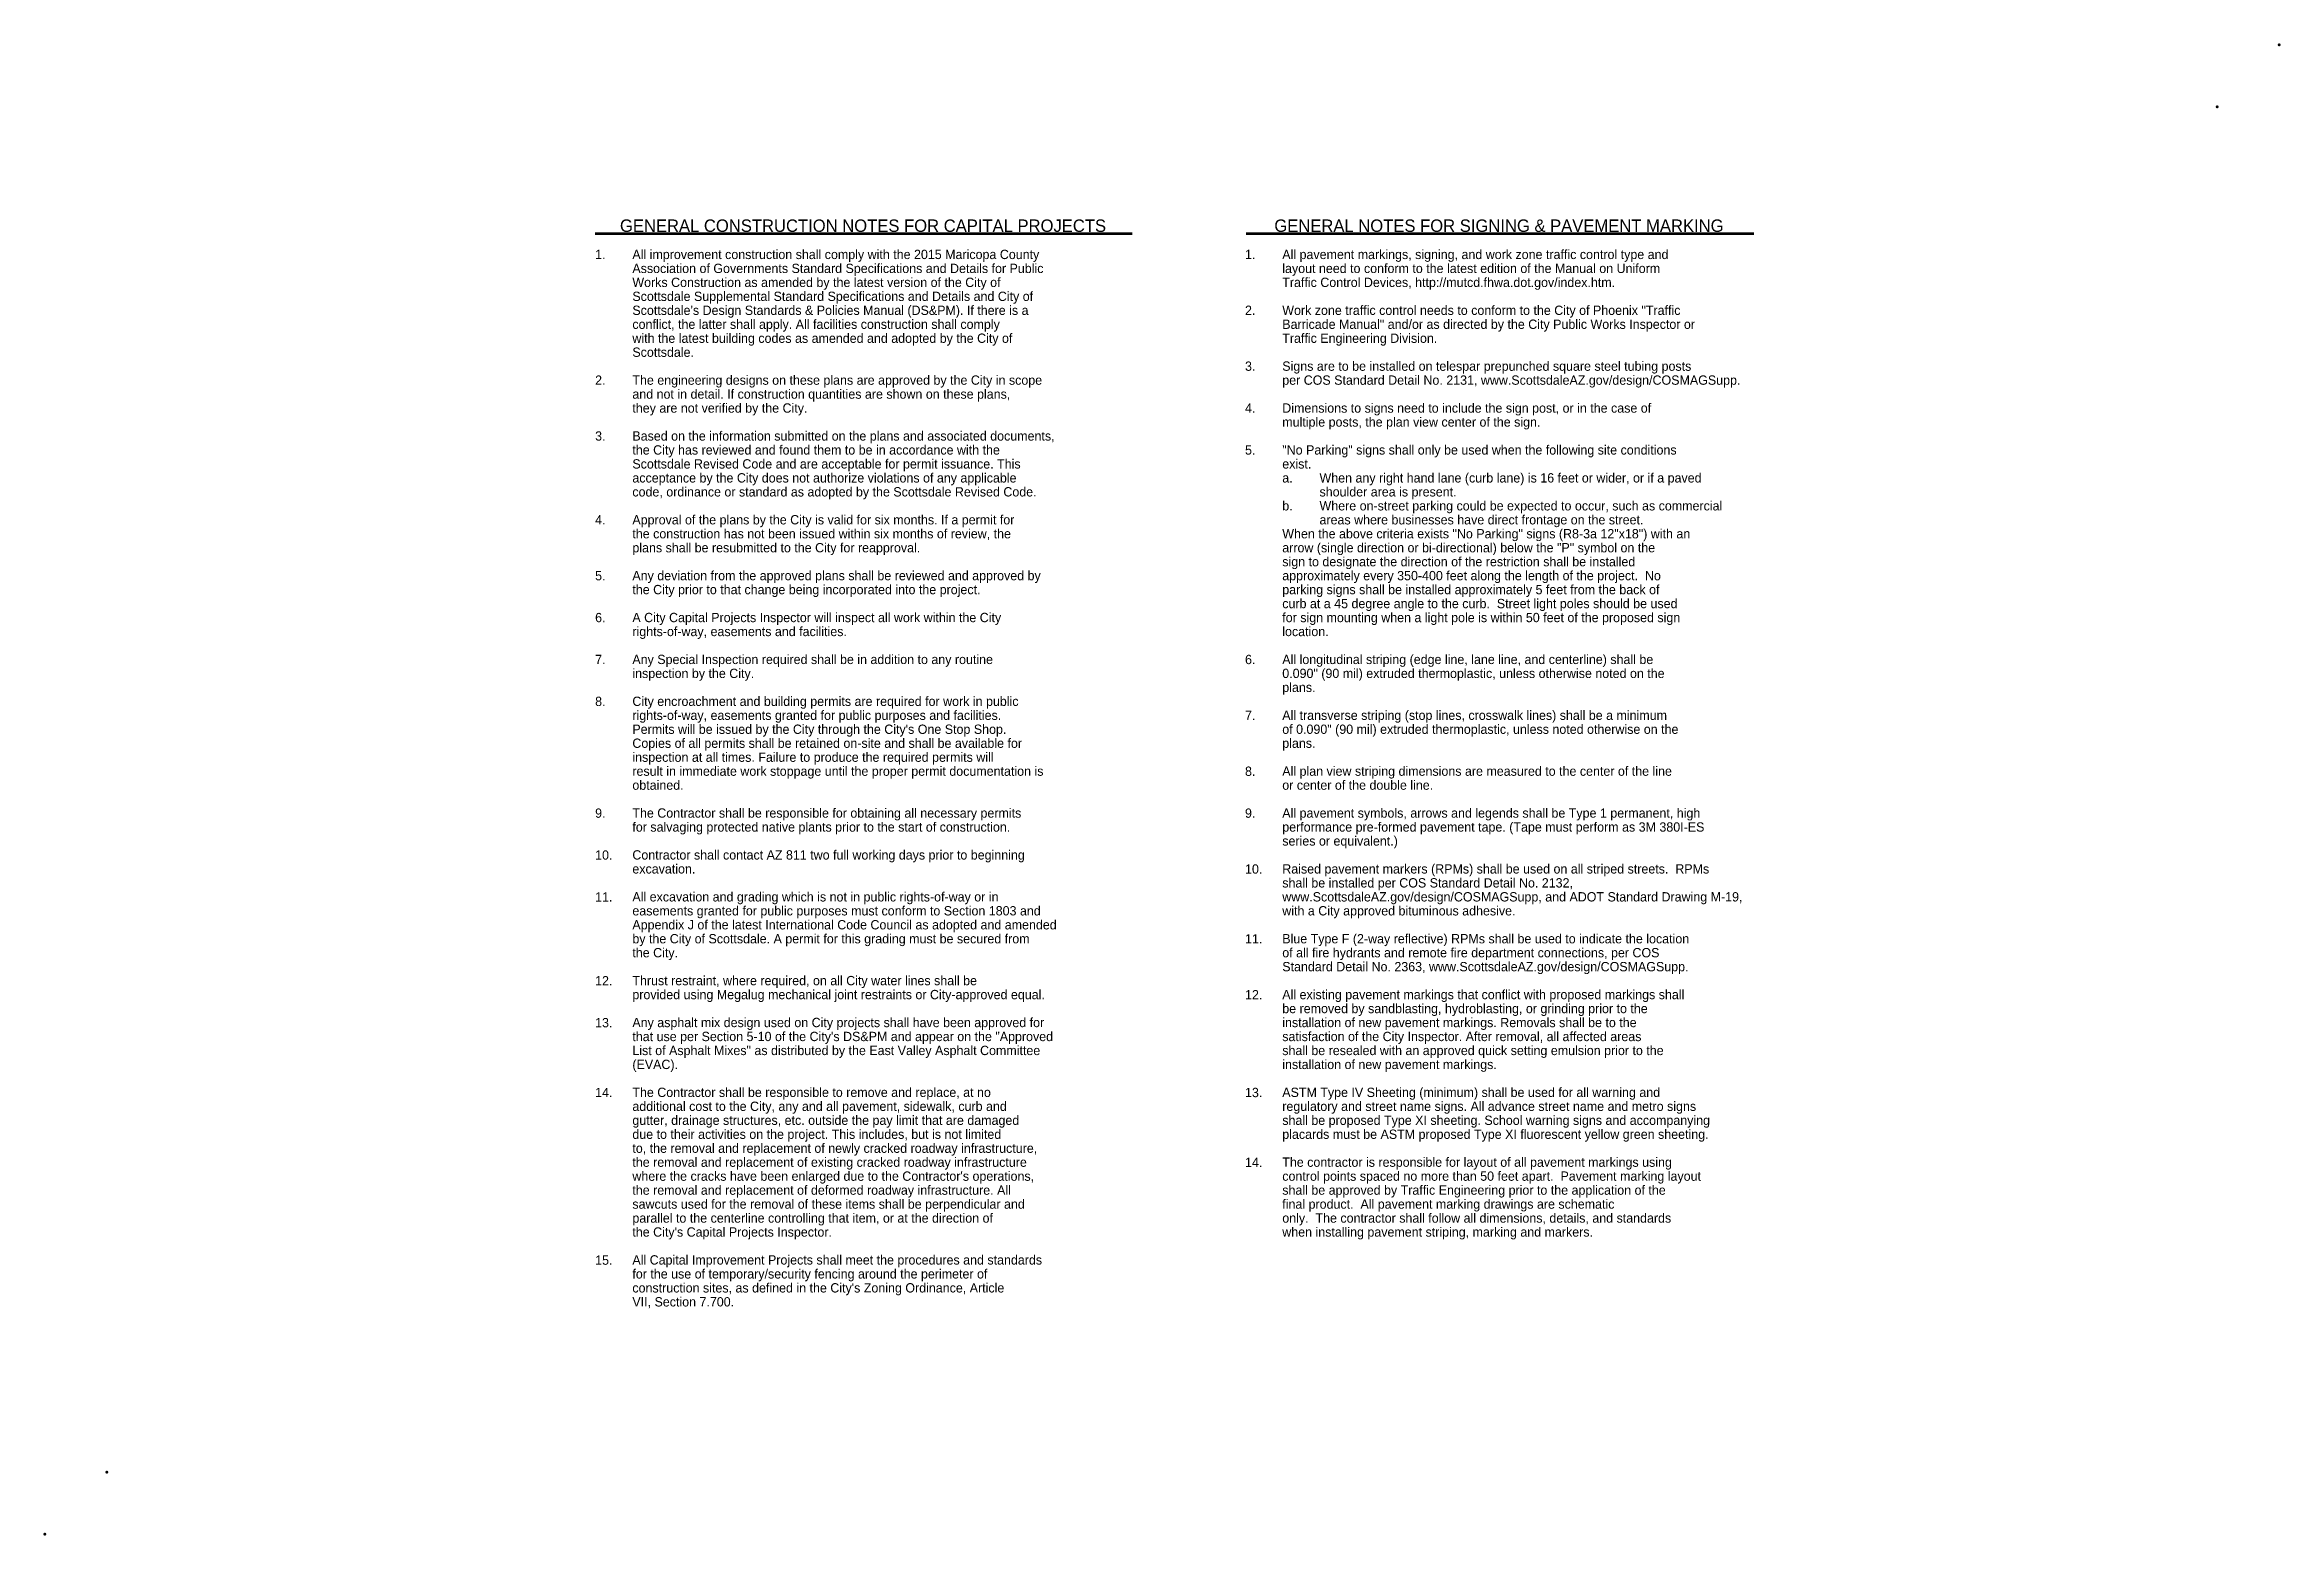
# Model space of a CAD drawing. Header units: feet. Extents: x 715049 to 715769, y 927775 to 928255.
import ezdxf

# ---------------------------------------------------------------- set-up
doc = ezdxf.new("R2010")
doc.units = ezdxf.units.FT
doc.header["$MEASUREMENT"] = 0
for name, color, linetype, lineweight in [('55', 92, 'Continuous', 0), ('56', 92, 'Continuous', 0), ('57', 4, 'Continuous', 0)]:
    doc.layers.add(name, color=color, linetype=linetype, lineweight=lineweight)
doc.styles.add('Style-SLANTED_PROPORTIONAL', font='SLANTED_PROPORTIONAL.shx')
doc.styles.add('Style-VERTICAL_PROPORTIONAL', font='VERTICAL_PROPORTIONAL.shx')

msp = doc.modelspace()

# ---------------------------------------------------------------- linework, layer by layer
at = {"layer": '55', "color": 92, "linetype": 'Continuous', "lineweight": 53}
for p, q in [((715399.76, 928194.41), (715226.74, 928194.41)), ((715600.07, 928194.41), (715436.51, 928194.41))]:
    msp.add_line(p, q, dxfattribs=at)
at = {"layer": '56', "color": 92, "linetype": 'Continuous', "lineweight": 106}
for p in [(715749.41, 928235.34), (715069.41, 927795.34)]:
    msp.add_point(p, dxfattribs=at)
at = {"layer": '57', "color": 4, "linetype": 'Continuous', "lineweight": 106}
for p in [(715769.41, 928255.34), (715049.41, 927775.34)]:
    msp.add_point(p, dxfattribs=at)

# ---------------------------------------------------------------- texts
at = {"layer": '55', "color": 92, "linetype": 'Continuous', "lineweight": 80, "char_height": 4, "attachment_point": 8, "line_spacing_factor": 0.9, "style": 'Style-VERTICAL_PROPORTIONAL'}
for s, insert in [('GENERAL CONSTRUCTION NOTES FOR CAPITAL PROJECTS', (715313.07, 928194.96)), ('GENERAL NOTES FOR SIGNING & PAVEMENT MARKING', (715517.97, 928194.96))]:
    msp.add_mtext(s, dxfattribs=dict(at, insert=insert))
at = {"layer": '55', "color": 92, "linetype": 'Continuous', "lineweight": 40, "char_height": 3, "attachment_point": 1, "line_spacing_factor": 0.9, "style": 'Style-SLANTED_PROPORTIONAL'}
for s, insert in [('1.\\P\\P\\P\\P\\P\\P\\P\\P\\P2.\\P\\P\\P\\P3.\\P\\P\\P\\P\\P\\P4.\\P\\P\\P\\P5.\\P\\P\\P6.\\P\\P\\P7.\\P\\P\\P8.\\P\\P\\P\\P\\P\\P\\P\\P9.\\P\\P\\P10.\\P\\P\\P11.\\P\\P\\P\\P\\P\\P12.\\P\\P\\P13.\\P\\P\\P\\P\\P14.\\P\\P\\P\\P\\P\\P\\P\\P\\P\\P\\P\\P15.', (715226.76, 928189.26)), ("All improvement construction shall comply with the 2015 Maricopa County ^JAssociation of Governments Standard Specifications and Details for Public ^JWorks Construction as amended by the latest version of the City of ^JScottsdale Supplemental Standard Specifications and Details and City of ^JScottsdale's Design Standards & Policies Manual (DS&PM). If there is a ^Jconflict, the latter shall apply. All facilities construction shall comply ^Jwith the latest building codes as amended and adopted by the City of ^JScottsdale.", (715238.76, 928189.26)), ('1.\\P\\P\\P\\P2.\\P\\P\\P  \\P3.\\P\\P\\P4.\\P\\P\\P5.\\P\\P\\P\\P\\P\\P\\P\\P\\P\\P\\P\\P\\P\\P\\P6.\\P\\P\\P\\P7.\\P\\P\\P\\P8.\\P\\P\\P9.\\P\\P\\P\\P10.\\P\\P\\P\\P\\P11.\\P\\P\\P\\P12.\\P\\P\\P\\P\\P\\P\\P13.\\P\\P\\P\\P\\P14.\\P', (715436.16, 928189.26)), ('All pavement markings, signing, and work zone traffic control type and \\Playout need to conform to the latest edition of the Manual on Uniform \\PTraffic Control Devices, http://mutcd.fhwa.dot.gov/index.htm.', (715448.16, 928189.26)), ('Work zone traffic control needs to conform to the City of Phoenix "Traffic\\PBarricade Manual" and/or as directed by the City Public Works Inspector or  \\PTraffic Engineering Division.', (715448.16, 928171.26)), ('Signs are to be installed on telespar prepunched square steel tubing posts\\Pper COS Standard Detail No. 2131, www.ScottsdaleAZ.gov/design/COSMAGSupp. ', (715448.16, 928153.26)), ('The engineering designs on these plans are approved by the City in scope ^Jand not in detail. If construction quantities are shown on these plans, ^Jthey are not verified by the City.', (715238.76, 928148.76)), ('Dimensions to signs need to include the sign post, or in the case of \\Pmultiple posts, the plan view center of the sign.', (715448.16, 928139.76)), ('Based on the information submitted on the plans and associated documents, ^Jthe City has reviewed and found them to be in accordance with the ^JScottsdale Revised Code and are acceptable for permit issuance. This ^Jacceptance by the City does not authorize violations of any applicable ^Jcode, ordinance or standard as adopted by the Scottsdale Revised Code.', (715238.76, 928130.76)), ('"No Parking" signs shall only be used when the following site conditions \\Pexist.', (715448.16, 928126.26)), ('Approval of the plans by the City is valid for six months. If a permit for ^Jthe construction has not been issued within six months of review, the ^Jplans shall be resubmitted to the City for reapproval.', (715238.76, 928103.76)), ('When the above criteria exists "No Parking" signs (R8-3a 12"x18") with an\\Parrow (single direction or bi-directional) below the "P" symbol on the \\Psign to designate the direction of the restriction shall be installed\\Papproximately every 350-400 feet along the length of the project.  No\\Pparking signs shall be installed approximately 5 feet from the back of  \\Pcurb at a 45 degree angle to the curb.  Street light poles should be used  \\Pfor sign mounting when a light pole is within 50 feet of the proposed sign \\Plocation. ', (715448.16, 928099.26)), ('Any deviation from the approved plans shall be reviewed and approved by ^Jthe City prior to that change being incorporated into the project.', (715238.76, 928085.76)), ('A City Capital Projects Inspector will inspect all work within the City ^Jrights-of-way, easements and facilities.', (715238.76, 928072.26)), ('Any Special Inspection required shall be in addition to any routine ^Jinspection by the City.', (715238.76, 928058.76)), ('All longitudinal striping (edge line, lane line, and centerline) shall be\\P0.090" (90 mil) extruded thermoplastic, unless otherwise noted on the\\Pplans.  ', (715448.16, 928058.76)), ("City encroachment and building permits are required for work in public ^Jrights-of-way, easements granted for public purposes and facilities. ^JPermits will be issued by the City through the City's One Stop Shop. ^JCopies of all permits shall be retained on-site and shall be available for ^Jinspection at all times. Failure to produce the required permits will ^Jresult in immediate work stoppage until the proper permit documentation is ^Jobtained.", (715238.76, 928045.26)), ('All transverse striping (stop lines, crosswalk lines) shall be a minimum \\Pof 0.090" (90 mil) extruded thermoplastic, unless noted otherwise on the \\Pplans.', (715448.16, 928040.76)), ('All plan view striping dimensions are measured to the center of the line \\Por center of the double line.', (715448.16, 928022.76)), ('The Contractor shall be responsible for obtaining all necessary permits ^Jfor salvaging protected native plants prior to the start of construction.', (715238.76, 928009.26)), ('All pavement symbols, arrows and legends shall be Type 1 permanent, high \\Pperformance pre-formed pavement tape. (Tape must perform as 3M 380I-ES \\Pseries or equivalent.)', (715448.16, 928009.26)), ('Contractor shall contact AZ 811 two full working days prior to beginning\\Pexcavation.', (715238.76, 927995.76)), ('Raised pavement markers (RPMs) shall be used on all striped streets.  RPMs \\Pshall be installed per COS Standard Detail No. 2132, \\Pwww.ScottsdaleAZ.gov/design/COSMAGSupp, and ADOT Standard Drawing M-19,\\Pwith a City approved bituminous adhesive. ', (715448.16, 927991.26)), ('All excavation and grading which is not in public rights-of-way or in ^Jeasements granted for public purposes must conform to Section 1803 and ^JAppendix J of the latest International Code Council as adopted and amended ^Jby the City of Scottsdale. A permit for this grading must be secured from ^Jthe City.', (715238.76, 927982.26)), ('Blue Type F (2-way reflective) RPMs shall be used to indicate the location \\Pof all fire hydrants and remote fire department connections, per COS \\PStandard Detail No. 2363, www.ScottsdaleAZ.gov/design/COSMAGSupp.', (715448.16, 927968.76)), ('Thrust restraint, where required, on all City water lines shall be ^Jprovided using Megalug mechanical joint restraints or City-approved equal.', (715238.76, 927955.26)), ('All existing pavement markings that conflict with proposed markings shall\\Pbe removed by sandblasting, hydroblasting, or grinding prior to the\\Pinstallation of new pavement markings. Removals shall be to the  \\Psatisfaction of the City Inspector. After removal, all affected areas  \\Pshall be resealed with an approved quick setting emulsion prior to the \\Pinstallation of new pavement markings. ', (715448.16, 927950.76)), ('Any asphalt mix design used on City projects shall have been approved for ^Jthat use per Section 5-10 of the City\'s DS&PM and appear on the "Approved ^JList of Asphalt Mixes" as distributed by the East Valley Asphalt Committee ^J(EVAC).', (715238.76, 927941.76)), ("The Contractor shall be responsible to remove and replace, at no ^Jadditional cost to the City, any and all pavement, sidewalk, curb and ^Jgutter, drainage structures, etc. outside the pay limit that are damaged ^Jdue to their activities on the project. This includes, but is not limited ^Jto, the removal and replacement of newly cracked roadway infrastructure, ^Jthe removal and replacement of existing cracked roadway infrastructure ^Jwhere the cracks have been enlarged due to the Contractor's operations, ^Jthe removal and replacement of deformed roadway infrastructure. All ^Jsawcuts used for the removal of these items shall be perpendicular and ^Jparallel to the centerline controlling that item, or at the direction of ^Jthe City's Capital Projects Inspector.", (715238.76, 927919.26)), ('ASTM Type IV Sheeting (minimum) shall be used for all warning and\\Pregulatory and street name signs. All advance street name and metro signs \\Pshall be proposed Type XI sheeting. School warning signs and accompanying \\Pplacards must be ASTM proposed Type XI fluorescent yellow green sheeting. ', (715448.16, 927919.26)), ('The contractor is responsible for layout of all pavement markings using\\Pcontrol points spaced no more than 50 feet apart.  Pavement marking layout \\Pshall be approved by Traffic Engineering prior to the application of the\\Pfinal product.  All pavement marking drawings are schematic\\Ponly.  The contractor shall follow all dimensions, details, and standards \\Pwhen installing pavement striping, marking and markers.  ', (715448.16, 927896.76)), ("All Capital Improvement Projects shall meet the procedures and standards ^Jfor the use of temporary/security fencing around the perimeter of ^Jconstruction sites, as defined in the City's Zoning Ordinance, Article ^JVII, Section 7.700.", (715238.76, 927865.26))]:
    msp.add_mtext(s, dxfattribs=dict(at, insert=insert))
for s, insert, width in [('\\pi-12,l12,tz;a.^IWhen any right hand lane (curb lane) is 16 feet or wider, or if a paved \\P^Ishoulder area is present.', (715448.16, 928117.26), 331.6535), ('\\pi-12,l12,tz;b.^IWhere on-street parking could be expected to occur, such as commercial \\P^Iareas where businesses have direct frontage on the street.', (715448.16, 928108.26), 326.1732)]:
    msp.add_mtext(s, dxfattribs=dict(at, insert=insert, width=width))

doc.saveas('drawing.dxf')
